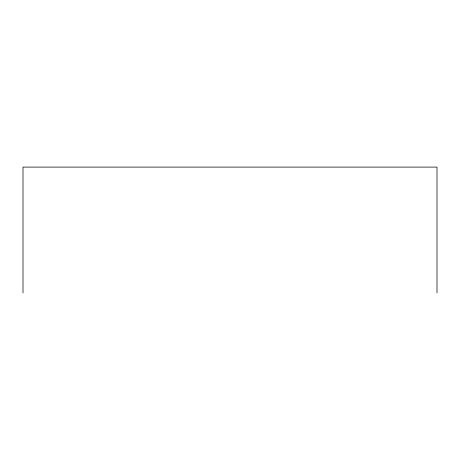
<?xml version="1.0" encoding="UTF-8"?>
<svg xmlns="http://www.w3.org/2000/svg" width="460" height="460" viewBox="0 0 460 460"><rect width="100%" height="100%" fill="white"/><g stroke="black" fill="none" stroke-linecap="round" stroke-linejoin="round"><path stroke-width="0.69" d="M437 292.905L437 167.095L23 167.095L23 292.905"/></g></svg>
